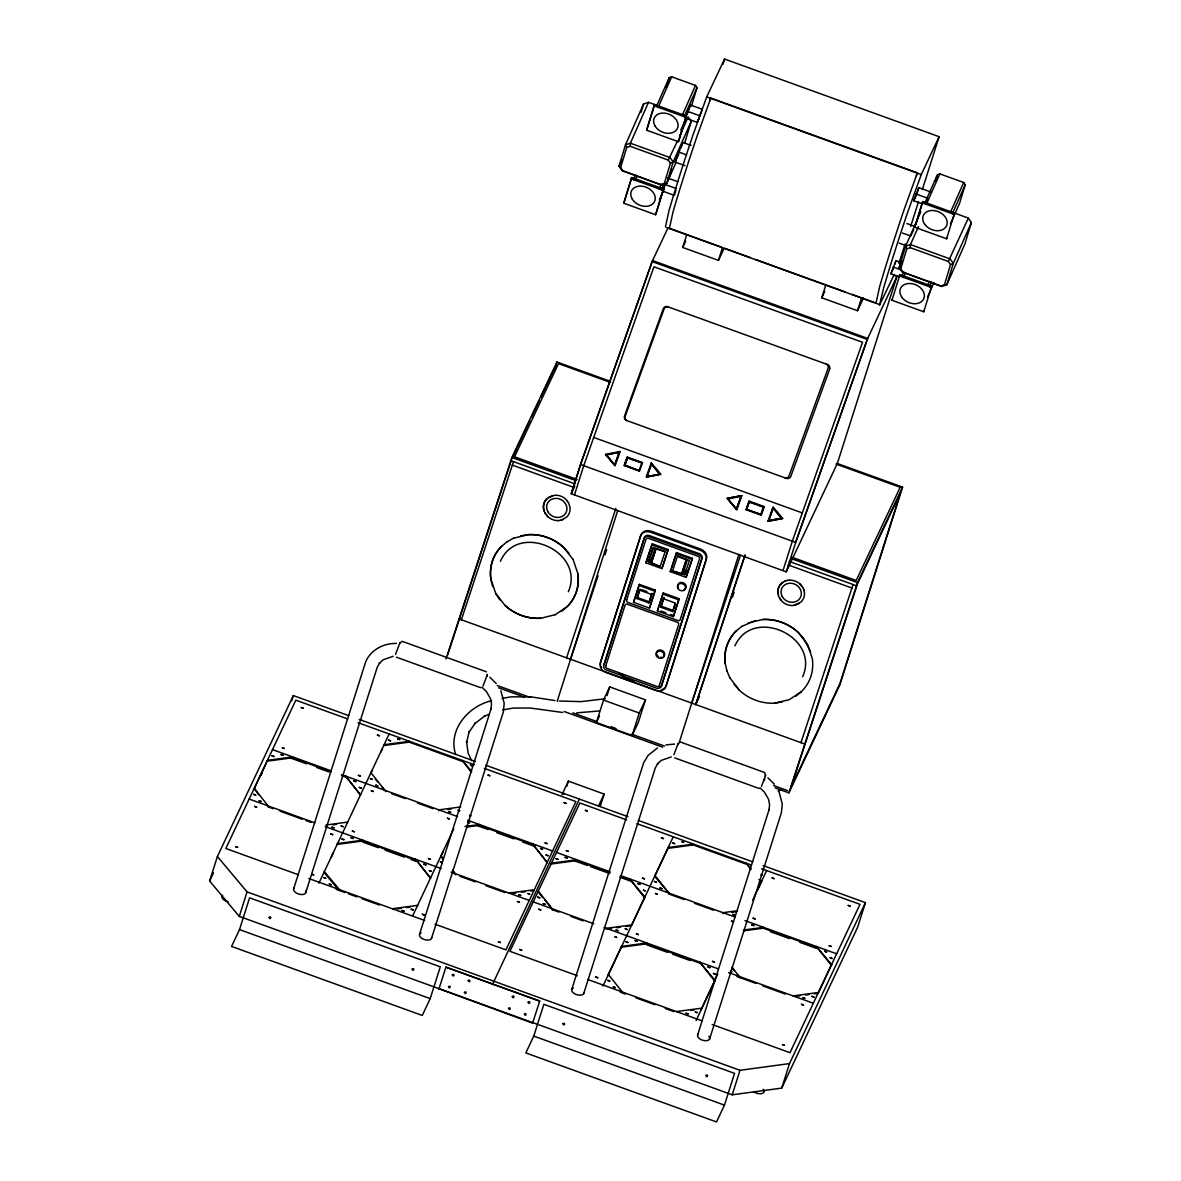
<?xml version="1.0" encoding="UTF-8"?>
<svg xmlns="http://www.w3.org/2000/svg" width="1181" height="1181" viewBox="0 0 1181 1181"><rect width="100%" height="100%" fill="white"/><g stroke="black" fill="none" stroke-linecap="round" stroke-linejoin="round"><path stroke-width="1.5" d="M399.887 643.025L402.249 641.342L486.41 671.812M680.536 742.067L764.697 772.536L765.48 776.404M676.123 162.21L666.704 183.454L661.803 185.077L622.786 170.743L620.63 167.554L626.712 147.448L630.182 146.296L630.388 143.196L648.502 102.334L686.353 115.989L678.411 141.705L646.627 130.205L654.569 104.489L646.627 130.205M947.147 237.484L946.586 238.769L914.803 227.254L922.76 201.552L968.331 218.086L971.373 222.589L964.907 243.965L946.793 284.828L941.892 286.452L902.889 272.117L900.734 268.943L906.816 248.822L910.271 247.67L910.477 244.57L918.449 226.59M395.546 654.363L399.901 642.789M483.073 686.043L487.384 674.41L486.985 676.388M673.908 754.674L678.145 743.454L677.953 744.724M761.45 786.354L765.716 775.194M641.121 112.18L643.601 103.958L648.502 102.334M623.775 203.221L631.732 177.504L663.515 189.004L656.134 213.451L655.573 214.721L623.775 203.221L631.732 177.504M666.202 87.615L669.228 77.606L671.679 76.809L695.506 85.431L697.041 87.674L691.49 106.01M660.873 184.516L664.342 183.38L670.424 163.258L673.155 162.077L691.284 121.215L689.246 118.218M655.573 214.721L663.515 189.004M678.411 141.705L686.353 115.989M669.155 177.357L671.679 169.031M684.818 142.591L691.284 121.215M891.965 300.284L899.922 274.568L931.706 286.068L923.749 311.784L891.965 300.284L892.526 299M922.76 201.552L914.803 227.254M935.396 181.343L936.902 176.338M946.586 238.769L954.543 213.052L953.968 214.322L922.184 202.822M925.254 202.099L937.404 174.67L939.855 173.873L963.696 182.494L965.217 184.738L959.681 203.073L950.38 224.036M940.977 285.891L944.431 284.754L950.513 264.633L953.259 263.452L971.373 222.589M763.162 865.614L865.452 902.638L857.672 927.144L781.733 1088.1L732.22 1094.802L239.3 916.397L209.627 881.026L217.393 856.52L293.331 695.579L348.808 715.656M291.663 700.82L293.331 695.579M269.165 807.228L254.225 788.317L258.639 794.724M239.3 916.397L247.065 891.891L217.393 856.52M239.507 929.595L249.575 897.826L440.292 966.84L430.209 998.624L422.267 1015.453L231.565 946.424L239.507 929.595L430.209 998.624M293.729 888.599L365.534 662.261C370.347 650.022 383.722 642.995 396.506 643.438M305.643 892.91L377.256 667.176L379.839 662.689L379.278 663.382L383.161 659.78L393.199 656.267M318.929 883.137L389.184 733.962M347.332 822.965L347.598 822.109L325.882 825.032M385.847 791.58L370.923 772.669L370.657 773.525L372.325 770.263M446.005 659.013L511.89 457.49L556.93 362.006L610.518 381.404M447.54 655.219L511.786 458.819M554.169 370.76L556.93 362.006M438.697 810.712L438.963 809.856L460.664 806.948M417.365 906.196L417.631 905.355L392.313 908.75M435.627 867.474L435.892 866.633M419.58 934.141L491.193 708.408L491.016 709.279L491.503 704.009L490.484 698.621L486.38 691.52L481.937 687.165M685.807 116.358L690.398 104.976L702.311 109.287L697.189 122.352L685.275 118.041M688.789 110.04L690.398 104.976M685.024 165.635L675.089 162.033L682.766 142.429L691.047 145.425M893.5 275.099L896.97 276.354L837.329 463.483L786.236 571.84L571.205 493.732L580.476 464.502L652.089 261.591L667.988 227.889M571.693 492.698L580.299 465.58M681.157 147.507L682.766 142.429M431.493 938.467L503.298 712.113L504.213 703.374L500.877 690.752M574.468 494.913L583.739 465.683L653.934 266.788L862.529 342.283L792.333 541.178L783.062 570.408M675.96 190.303L674.351 195.382L662.438 191.056L664.578 184.295L676.492 188.62M722.89 64.32L724.573 59.05L939.116 136.701L922.376 189.462M438.845 989.235L445.931 967.15L539.687 1001.089L532.601 1023.174L439.096 988.718M723.658 249.339L718.447 260.381L682.692 247.449L686.545 235.27M557.181 701.352L617.707 510.561M718.447 260.381L722.314 248.217M492.418 984.6L579.399 799.109M604.288 664.135L644.619 537.134A4.266 3.558 25.3 0 1 649.004 535.436L699.624 553.771A4.266 3.558 25.3 0 1 702.149 557.949L661.67 685.526A4.266 3.558 25.3 0 1 660.77 686.604M566.703 786.398L568.386 781.128L604.141 794.075L600.243 806.372M538.034 891.98L538.3 891.138L553.225 910.049M633.533 602.31L639.393 584.359L655.293 590.116L649.919 607.019L649.432 608.067L633.533 602.31L639.393 584.359M645.904 562.806L652.266 543.806L668.151 549.549L662.792 566.452L661.803 568.563L645.904 562.806L652.266 543.806M596.375 722.536L603.506 700.082L609.721 686.914L645.476 699.846L638.36 722.3L632.13 735.483L596.375 722.536L599.49 715.952M636.943 598.59L639.63 590.131L651.543 594.456L652.045 593.393L649.358 601.852L648.871 602.9L636.943 598.59L640.117 589.083M606.975 695.55L609.721 686.914M648.871 602.9L651.543 594.456M649.432 608.067L655.293 590.116M657.374 610.946L663.235 592.995L679.119 598.737L673.76 615.641L673.273 616.689L657.374 610.946L663.235 592.995M671.753 567.81L676.565 552.605L692.465 558.347L686.102 577.361L670.217 571.604L676.565 552.605M660.784 607.211L663.958 597.719L660.784 607.211L672.698 611.522L675.34 603.712M533.768 1036.091L543.851 1004.322L734.552 1073.352L724.47 1105.121L716.527 1121.95L525.825 1052.935L533.768 1036.091L724.47 1105.121M632.13 735.483L639.261 713.029L645.476 699.846M672.698 611.522L675.384 603.078L663.471 598.767M673.273 616.689L679.119 598.737M571.811 989.235L643.601 762.896L648.089 755.441L657.404 747.942M583.724 993.561L655.337 767.812L657.92 763.339L657.359 764.033L661.242 760.416L671.28 756.918M606.074 929.167L606.34 928.325L631.658 924.93M678.927 743.454L738.878 554.42M603.004 985.943L673.259 836.768M863.459 298.084L857.509 310.721L821.755 297.774L825.608 285.61M608.067 975.211L608.333 974.369L623.273 993.28L620.926 990.505M732.471 597.291L734.139 592.035M644.87 896.94L644.605 897.796L629.665 878.885L644.87 896.94L631.776 924.959M857.509 310.721L861.362 298.542M786.236 571.84L795.95 541.739L867.695 338.416L652.576 260.558L580.831 463.882M922.228 203.811L913.725 200.726L918.848 187.646L930.761 191.972M899.391 276.826L890.887 273.741L896.01 260.676L901.118 262.522M916.692 194.407L918.848 187.646M894.932 264.057L896.01 260.676M898.948 263.319L905.089 243.98M910.669 226.383L918.478 201.774M926.17 203.353L927.779 198.275L915.865 193.964M696.111 1020.576L717.797 974.045M701.44 1009.002L701.706 1008.161L676.373 1011.556M697.661 1034.792L769.274 809.044L769.082 809.93L769.584 804.645L768.565 799.271L764.461 792.171L760.018 787.816M709.574 1039.103L781.379 812.764L782.294 804.025L778.958 791.403M775.061 787.845L788.893 792.85L857.539 582.587L902.594 487.118L836.916 463.351M761.568 881.292L761.287 882.148L758.955 879.358M857.436 583.96L900.498 492.698L840.001 683.386L790.99 787.269L857.45 583.916M902.594 487.118L839.898 684.759L788.893 792.85M732.22 1094.802L739.985 1070.296L789.513 1063.594L865.452 902.638M781.733 1088.1L789.513 1063.594M831.601 964.523L831.335 965.379L816.396 946.468L831.601 964.523L818.507 992.557M563.691 794.296L564.016 793.337M648.502 561.654L653.167 547.349L655.16 548.073L650.495 562.363L648.502 561.654L653.004 548.781M650.495 562.363L652.399 557.447M651.233 563.248L656.149 548.442L665.095 551.675L660.179 566.496L651.233 563.248L656.149 548.442M661.803 568.563L668.151 549.549M672.565 570.969L677.481 556.148L686.412 559.395L681.732 573.774L672.565 570.969L681.732 573.774M681.511 574.217L686.412 559.395M682.751 574.04L687.416 559.75L689.394 560.473L684.729 574.763L682.751 574.04L684.655 569.124M684.729 574.763L686.648 569.832M686.102 577.361L692.465 558.347M461.387 619.759L513.499 461.623M566.57 657.817L615.847 508.421M570.541 659.264L598.058 575.782M604.938 554.908L606.665 549.682M691.712 703.123L740.457 555.277M744.96 555.159L695.683 704.555L699.521 696.436M695.801 704.599L745.049 555.159M800.969 742.657L853.081 584.536M764.727 778.87L764.018 780.907M614.651 465.078L619.287 452.249L606.148 454.892L614.651 465.078L619.302 452.22L606.148 454.892M624.262 465.55L627.259 457.032L642.567 462.568L639.526 471.116L624.232 465.58L627.259 457.032M624.719 465.476L627.598 457.697L641.888 462.878L639.024 470.658L624.926 465.24M627.598 457.697L624.897 465.27L639.024 470.658M646.834 476.725L659.987 474.068L646.834 476.725L651.484 463.867L659.958 474.098M647.011 476.534L651.484 463.867M736.398 509.144L741.063 496.286L727.895 498.958L736.398 509.144L741.063 496.286M727.142 498.367L736.767 509.985L741.86 495.607L727.142 498.367L741.83 495.636M746.466 509.542L749.345 501.763L763.649 506.944L760.963 514.517L746.466 509.542L749.345 501.763M760.771 514.724L763.649 506.944M767.96 521.264L773.038 506.9L782.693 518.474L767.99 521.234L782.678 518.503M768.58 520.791L773.245 507.933L781.719 518.164L768.58 520.791L773.245 507.933M896.97 276.354L867.208 339.449L795.595 542.359L580.476 464.502M625.074 416.627L664.15 308.772A3.528 3.499 45.2 0 1 668.092 306.824M829.756 368.841L790.812 476.46A3.632 3.602 45.2 0 1 786.782 478.526L626.225 420.362A3.632 3.602 45.2 0 1 624.439 416.243L663.323 308.595A3.632 3.602 45.2 0 1 667.354 306.529M709.692 100.946L710.814 98.038L917.416 172.81L916.294 175.718M724.573 59.05L706.696 96.916L693.158 134.486A204.416 12.548 -70.1 0 0 669.037 210.543L665.42 227.062M710.682 98.363L697.13 135.918A204.416 12.548 -70.1 0 0 673.008 211.975L669.391 228.494M917.268 173.135L903.731 210.69A204.416 12.548 -70.1 0 0 879.609 286.747L875.992 303.266M939.116 136.701L921.254 174.567L907.702 212.137A204.416 12.548 -70.1 0 0 883.58 288.179L879.505 305.126L893.943 275.07M643.601 103.958L625.487 144.82L619.021 166.196L622.077 170.684L661.803 185.077M621.915 159.656L619.021 166.196L620.63 167.554M657.064 105.035L669.228 77.606M658.083 107.456L671.679 76.809M633.518 179.66L635.658 174.832M635.245 180.472L637.4 175.629M682.633 114.468L695.506 85.431M684.168 116.712L697.041 87.674M680.773 130.205L686.486 117.303M677.363 141.233L668.269 160.085L670.424 163.258M679.533 136.332L688.228 116.712M659.087 189.093L661.227 184.266M661.33 189.728L664.18 183.276M659.367 199.988L664.372 188.709M920.796 211.871L905.591 246.194L899.125 267.57L902.166 272.073L941.892 286.452M926.273 204.52L939.855 173.873M902.018 261.031L899.125 267.57L900.734 268.943M899.922 274.568L899.346 275.837L931.13 287.352L931.706 286.068M902.417 275.114L903.834 271.896M903.435 277.535L905.576 272.693M950.823 211.532L963.696 182.494M952.344 213.776L965.217 184.738M927.986 284.547L929.417 281.314M929.506 286.791L931.647 281.949M927.543 297.051L933.979 282.539M923.749 311.784L924.31 310.5M968.331 218.086L948.358 261.459L950.513 264.633M209.627 881.026L213.54 872.729M253.561 790.015L267.556 760.343M260.676 775.755L262.241 772.448M512.569 457.195L529.782 420.687M531.347 417.365L539.186 400.772M540.75 397.466L554.849 367.586M331.108 857.613L333.441 852.667M380.873 752.135L382.423 748.843M686.013 116.461L688.243 111.737M675.089 162.033L678.809 154.15M663.176 189.477L665.405 184.753M697.189 122.352L699.418 117.628M682.692 247.449L685.674 241.131M571.205 493.732L574.793 486.114M412.568 916.072L453.784 828.737M440.808 856.786L443.141 851.841M445.931 967.15L539.687 1001.089M561.994 794.665L568.386 781.128M670.217 571.604L671.207 569.493M821.755 297.774L824.722 291.456M598.457 806.106L604.141 794.075M913.725 200.726L915.954 195.987M890.887 273.741L893.116 269.017M913.71 229.704L910.728 236.023L902.446 233.026M607.669 976.052L621.664 946.394M655.101 875.52L668.328 847.515M752.622 900.232L766.617 870.559M701.042 1009.844L715.036 980.186M757.803 889.544L761.686 881.306M665.095 551.675L655.927 548.87M660.179 566.496L651.454 562.82M677.481 556.148L686.191 559.824M500.404 561.3C518.031 520.851 585.924 551.793 568.312 591.711M734.936 645.874C752.902 605.617 820.574 637.031 802.608 676.816M780.671 789.661L778.043 790.93M641.888 462.878L627.391 457.933M727.895 498.958L736.575 508.937M544.087 511.063L543.555 508.878A14.128 12.651 27 0 1 546.788 498.869L552.605 495.577M507.18 541.68L501.556 546.36A46.561 41.719 27 0 0 490.897 579.399L492.654 586.603M561.595 611.241L567.175 606.65A46.561 41.719 27 0 0 577.834 573.626L573.095 559.425M784.981 581.096L781.32 583.517A14.128 12.651 27 0 0 777.999 593.512L778.456 595.8M782.973 582.248L781.276 583.621A14.128 12.651 27 0 0 777.939 593.615M725.252 663.855A46.561 41.719 27 0 1 736.235 630.949L741.889 626.314M795.226 605.203L801.072 601.97A14.128 12.651 27 0 0 804.409 591.976M729.961 677.924L739.262 690.132A43.977 39.401 27 0 0 774.736 703.153L789.307 699.669L801.368 691.653A46.561 41.719 27 0 0 812.336 658.747L807.686 644.605L798.326 632.47A43.977 39.401 27 0 0 762.852 619.464L748.282 622.933M795.699 696.288L801.323 691.741M548.471 497.467L554.863 495.238A13.345 11.958 27 0 1 565.655 499.091L567.19 500.906M507.121 541.769L513.573 538.152M555.203 614.77L567.22 606.562A46.561 41.719 27 0 0 577.878 573.538M741.845 626.402L755.382 620.527M799.375 603.343L792.953 605.528A13.345 11.958 27 0 1 782.191 601.587L779.416 597.793M491.547 700.717C468.281 706.164 447.732 729.784 455.63 754.467M489.023 714.313L483.989 716.38L484.874 715.937L474.673 723.702L475.367 722.905L468.842 732.53L469.182 731.511L466.643 742.509L466.539 741.447L468.148 753.286L471.677 760.771M563.116 519.522L558.657 520.673M560.931 520.334L566.747 517.057A14.128 12.651 27 0 0 569.98 507.033L568.519 502.752M513.528 538.241L528.055 534.639A43.977 39.401 27 0 1 563.632 547.349L573.036 559.514M555.247 614.681L540.721 618.283A43.977 39.401 27 0 1 505.143 605.573L495.725 593.423L490.942 579.31A46.561 41.719 27 0 1 501.6 546.272M784.937 581.185L787.122 580.388M768.757 520.585L781.733 518.134M502.146 698.429L511.078 696.849L530.623 696.849M502.707 709.943L513.248 708.054L530.225 708.024L562.776 712.483M605.189 698.753L581.126 701.632L559.322 701.027M665.951 744.901L674.587 744.089M520.555 535.864L528.01 534.727A43.977 39.401 27 0 1 563.588 547.438L568.843 553.121M787.077 580.491L789.395 580.063M774.78 703.049L782.25 701.986M599.358 710.962L576.682 712.866M332.85 824.899L336.467 824.412M447.732 809.487L451.363 809.015M465.019 826.464L479.486 824.53L479.22 825.371L466.554 827.069M508.996 893.087L534.329 889.692M397.466 908.868L401.082 908.381M406.515 907.643L410.132 907.17M512.347 893.456L515.964 892.969M521.397 892.245L525.014 891.758M530.446 891.035L534.063 890.548M737.505 910.728L723.038 912.677L722.772 913.518L726.389 913.031M607.875 928.93L611.492 928.443M616.925 927.72L620.542 927.233M625.974 926.495L629.591 926.022M731.807 912.308L735.423 911.821M743.661 930.008L763.561 927.336L763.295 928.192L743.395 930.849M793.071 995.908L818.403 992.512M690.575 1010.464L694.207 1009.976M796.422 996.262L800.039 995.775M805.472 995.052L809.088 994.564M814.506 993.841L818.123 993.354M469.507 815.126L471.057 815.953L469.536 816.16M730.463 970.974L732.013 971.815L730.493 972.022M664.342 183.38L666.704 183.454L673.155 162.077L670.114 157.575L630.388 143.196L625.487 144.82L626.712 147.448M944.431 284.754L946.793 284.828L953.259 263.452L950.218 258.949L910.477 244.57L905.591 246.194L906.816 248.822M761.11 875.534L762.114 875.151L761.081 874.339M554.937 700.554L531.007 696.879M458.848 811.288L457.933 810.196L459.822 810.727M706.696 96.916L921.254 174.567M687.416 111.28L699.329 115.59M654.008 105.759L685.792 117.273M906.919 223.549L915.186 226.545M678.307 151.891L686.574 154.888M899.228 243.168L905.857 245.559M630.182 146.296L668.269 160.085M910.271 247.67L948.358 261.459M667.56 177.991L677.776 181.682M893.028 266.98L901.546 270.065M631.171 178.789L662.954 190.289M669.479 228.346L721.119 247.05M724.573 248.29L750.393 257.635M755.56 259.51L845.079 291.914M851.973 294.394L874.353 302.498M666.748 227.534L879.963 304.713M652.089 261.591L867.208 339.449M667.354 306.588L827.955 364.708A3.587 3.543 45.2 0 1 829.697 368.826M610.533 382.452L558.495 363.63L514.532 456.811L576.978 479.412M836.015 464.059L900.188 487.281L856.21 580.476L792.038 557.24M593.703 437.442L802.298 512.938M749.138 501.999L763.443 507.166M746.658 509.336L760.977 514.488M511.89 457.49L575.841 480.623M791.875 558.82L857.539 582.587M510.871 460.679L574.822 483.826M789.129 561.388L856.535 585.776M512.274 465.107L572.682 486.971M788.111 564.931L851.973 588.049M651.764 544.854L667.664 550.597M676.078 553.653L691.963 559.395M649.388 559.897L651.366 560.621M683.622 572.298L685.615 573.006M646.893 560.695L650.081 561.846M638.891 585.407L654.791 591.164M662.733 594.043L678.632 599.8M641.829 589.703L646.937 591.548M637.445 597.542L649.358 601.852M661.286 606.163L673.2 610.474M661.05 611.035L665.818 612.762M670.587 614.489L673.76 615.641M619.213 673.465L624.321 675.325M621.988 677.008L633.961 681.348M458.759 618.814L804.423 743.912M603.506 700.082L639.261 713.029M497.201 685.497L529.782 697.292M572.829 712.866L597.069 721.65M610.917 726.655L616.113 728.529M631.687 734.169L664.578 746.082M773.57 785.527L787.417 790.532M498.544 687.77L524.467 697.144M564.223 711.538L662.733 747.189M480.711 687.726L396.476 657.197M758.999 788.45L674.764 757.907M359.216 719.421L475.367 761.465M485.775 765.229L627.938 816.676M638.345 820.441L752.769 861.85M347.686 718.949L295.826 700.171L225.837 848.489L298.453 874.781M358.064 722.698L474.112 764.697M484.284 768.373L575.915 801.545L505.94 949.864L435.051 924.206M626.58 819.88L579.886 802.977L509.912 951.31L577.347 975.713M636.943 823.629L751.426 865.068M761.553 868.729L859.989 904.351L790 1052.684L712.202 1024.518M407.932 741.683L463.262 761.715M692.007 844.504L747.337 864.522M272.486 749.61L331.285 770.883M341.649 774.647L457.534 816.588M467.661 820.249L552.59 850.984M556.561 852.431L610.164 871.829M620.542 875.579L734.848 916.958M744.99 920.619L836.665 953.805M291.249 757.346L331.005 771.739M341.383 775.489L346.564 777.364M391.531 793.632L405.363 798.636M417.454 803.021L433.028 808.66M477.98 824.928L535.037 845.566M575.309 860.152L609.898 872.67M620.276 876.42L630.639 880.185M668.682 893.943L684.242 899.582M694.62 903.332L713.634 910.211M762.04 927.735L817.37 947.767M290.969 758.187L306.529 763.812M316.907 767.576L329.012 771.946M477.715 825.77L488.078 829.52M496.729 832.649L514.015 838.909M522.666 842.038L533.03 845.788M575.044 860.993L587.149 865.378M590.603 866.633L609.632 873.512M619.995 877.262L630.374 881.026M770.425 931.706L789.439 938.6M799.817 942.349L817.104 948.609M249.161 799.05L314.869 822.832M325.247 826.582L441.089 868.507M451.098 872.139L529.265 900.424M533.236 901.871L593.748 923.763M604.126 927.528L718.284 968.833M728.618 972.583L813.34 1003.245M267.91 806.785L273.106 808.66M280.015 811.155L302.498 819.304M305.953 820.544L311.134 822.419M361.283 840.577L418.34 861.229M459.837 876.243L475.397 881.867M485.775 885.632L504.789 892.511M551.985 909.591L558.908 912.101M571.014 916.471L583.104 920.855M643.63 942.763L700.687 963.416M736.988 976.554L756.002 983.433M762.926 985.943L785.409 994.077M362.744 842.038L378.304 847.678M385.213 850.172L404.242 857.066M411.15 859.561L416.347 861.436M646.819 944.859L667.56 952.373M672.757 954.248L690.044 960.507M308.832 878.531L424.673 920.457M587.71 979.462L701.824 1020.768M336.231 889.382L344.867 892.511M348.321 893.766L356.972 896.896M362.154 898.771L379.455 905.03M620.291 992.202L625.487 994.077M635.865 997.827L654.879 1004.721M665.257 1008.471L673.893 1011.6M247.065 891.891L739.985 1070.296M767.916 777.866L774.308 784.125M489.835 677.23L496.227 683.474M547.881 516.82L545.002 513.159L543.6 508.79A14.128 12.651 27 0 1 546.833 498.766M789.336 580.166A13.345 11.958 27 0 1 800.098 584.108L802.932 587.798M800.098 584.108L801.678 585.85M734.11 684.33L739.306 690.044M751.042 868.788L746.362 863.237L750.776 869.629M654.997 875.49L669.922 894.401L655.898 877.719M732.043 967.062L739.97 977.632L737.623 974.842M731.777 967.903L734.124 970.679M714.904 980.186L699.713 962.116L714.638 981.027M471.647 771.533L462.288 760.416L471.381 772.374M539.2 893.367L542.714 897.545M545.046 900.321L549.726 905.871M443.303 858.69L440.956 855.9L443.023 859.532M452.648 869.807L455.896 874.811L452.382 870.648M375.337 779.076L377.669 781.852M382.349 787.417L384.681 790.192M324.273 871.563L339.464 889.618M323.993 872.405L339.198 890.459M773.038 508.17L781.527 518.37M651.277 464.103L659.78 474.304M606.355 454.655L614.829 464.886M567.249 500.818L568.474 502.855M545.061 513.071L547.925 516.717A13.345 11.958 27 0 0 558.716 520.585M495.68 593.512L499.888 599.889M780.611 599.845L778.515 595.696M802.991 587.695L803.833 589.895M810.609 651.617L803.493 638.271L798.282 632.558A43.977 39.401 27 0 0 762.808 619.553M726.994 670.985L729.917 678.012M803.892 589.791L804.35 592.08M726.935 671.074L725.296 663.766A46.561 41.719 27 0 1 736.28 630.861M305.599 891.05A6.348 3.469 17.6 0 1 298.985 894.165A6.348 3.469 17.6 0 1 294.32 887.861M431.685 937.566A6.348 3.469 17.6 0 1 423.285 939.146A6.348 3.469 17.6 0 1 421.115 932.857M228.11 901.767A6.348 3.469 17.6 0 1 222.633 895.257M708.88 1036.239A6.348 3.469 17.6 0 1 703.728 1040.55A6.348 3.469 17.6 0 1 698.251 1034.054M583.901 992.66A6.348 3.469 17.6 0 1 575.516 994.24A6.348 3.469 17.6 0 1 573.346 987.951M763.221 1089.251A6.348 3.469 17.6 0 1 761.775 1093.591A6.348 3.469 17.6 0 1 753.685 1091.613M661.493 689.748A8.503 7.116 25.3 0 0 666.32 685.482L706.518 558.79A8.503 7.101 25.3 0 0 700.687 549.106L651.1 531.17A8.503 7.101 25.3 0 0 640.958 535.067L600.775 661.759A8.503 7.116 25.3 0 0 600.553 664.578M601.587 667.413A8.503 7.116 25.3 0 1 601.114 666.497M660.371 686.87A4.266 3.558 25.3 0 1 659.426 687.239M657.005 655.042A4.237 3.543 25.3 0 1 658.216 650.391A4.237 3.543 25.3 0 1 663.722 651.72A4.237 3.543 25.3 0 1 663.471 656.606M661.626 657.315A4.237 3.543 25.3 0 1 660.563 657.3M658.496 656.562A4.237 3.543 25.3 0 1 657.655 655.868M678.44 587.444A4.237 3.543 25.3 0 1 679.961 582.676A4.237 3.543 25.3 0 1 685.571 584.698A4.237 3.543 25.3 0 1 684.065 589.481M540.765 618.194A43.977 39.401 27 0 1 505.188 605.484M626.904 420.672A3.528 3.499 45.2 0 1 625.103 416.642M785.114 477.936A3.528 3.499 45.2 0 0 789.026 475.958L828.132 368.132A3.484 3.44 45.2 0 0 826.36 364.102M269.135 917.386C270.331 921.062 272.25 915.275 269.135 917.386M412.154 969.143C413.365 972.834 415.284 967.047 412.154 969.143M448.544 986.607C449.74 990.283 451.659 984.496 448.544 986.607M452.293 974.783C453.504 978.458 455.423 972.672 452.293 974.783M464.428 992.365C465.639 996.041 467.558 990.254 464.428 992.365M468.193 980.525C469.388 984.216 471.308 978.414 468.193 980.525M508.524 1008.323C509.734 1011.999 511.653 1006.212 508.524 1008.323M512.274 996.484C513.484 1000.174 515.403 994.372 512.274 996.484M524.423 1014.066C525.619 1017.756 527.538 1011.969 524.423 1014.066M528.173 1002.241C529.383 1005.917 531.302 1000.13 528.173 1002.241M562.879 1023.691C564.09 1027.381 566.009 1021.595 562.879 1023.691M705.913 1075.463C707.109 1079.154 709.028 1073.352 705.913 1075.463M235.654 846.688L237.647 847.397L235.654 846.688M253.694 794.326L255.686 795.034L253.694 794.326M254.653 806.402L256.646 807.125L254.653 806.402M259.185 800.851L261.178 801.559L259.185 800.851M271.896 755.766L273.874 756.49L271.896 755.766M282.303 747.809L284.296 748.518L282.407 747.676M281.034 754.541L283.027 755.264L281.034 754.541M301.317 707.522L303.296 708.246L301.317 707.522M311.725 874.22L313.703 874.929L311.725 874.22M330.724 833.934L332.717 834.657L330.724 833.934M331.994 827.202L333.987 827.911L331.994 827.202M323.742 877.557L325.72 878.265L323.742 877.557M329.233 884.082L331.211 884.805L329.233 884.082M341.147 825.977L343.14 826.685L341.147 825.977M341.929 838.997L343.907 839.721L341.929 838.997M353.842 780.892L355.835 781.615L353.842 780.892M358.374 775.327L360.367 776.05L358.374 775.327M359.334 787.417L361.327 788.14L359.334 787.417M351.082 837.772L353.06 838.495L351.082 837.772M352.351 831.04L354.33 831.749L352.351 831.04M377.389 735.054L379.367 735.778L377.389 735.054M370.391 778.678L372.384 779.386L370.391 778.678M371.351 790.753L373.344 791.477L371.351 790.753M375.883 785.203L377.876 785.911L375.883 785.203M388.579 740.118L390.571 740.841L388.579 740.118M397.731 738.893L399.724 739.601L397.731 738.893M402.042 910.433L404.02 911.156L402.042 910.433M411.18 909.208L413.173 909.916L411.18 909.208M423.89 864.123L425.869 864.846L423.89 864.123M428.423 858.572L430.401 859.281L428.423 858.572M429.382 870.648L431.36 871.371L429.382 870.648M422.385 914.271L424.378 914.995L422.385 914.271M447.422 818.285L449.415 819.009L447.525 818.167M448.691 811.554L450.67 812.262L448.691 811.554M440.424 861.909L442.417 862.617L440.424 861.909M470.54 765.244L472.518 765.952L470.54 765.244M467.779 822.124L469.758 822.847L467.868 822.006M488.048 775.105L490.026 775.828L488.137 774.972M498.456 941.803L500.449 942.512L498.456 941.803M518.725 894.785L520.718 895.493L518.725 894.785M517.455 901.516L519.448 902.24L517.455 901.516M527.877 893.559L529.87 894.268L527.981 893.427M519.729 949.494L521.707 950.218L519.729 949.494M540.573 848.475L542.566 849.198L540.573 848.475M545.105 842.924L547.098 843.633L545.105 842.924M546.065 855L548.058 855.723L546.065 855M537.768 897.132L539.761 897.855L537.768 897.132M538.728 909.222L540.721 909.931L538.728 909.222M543.26 903.657L545.253 904.38L543.26 903.657M564.119 802.637L566.098 803.36L564.119 802.637M555.956 858.572L557.949 859.296L555.956 858.572M566.378 850.615L568.371 851.339L566.378 850.615M565.109 857.347L567.101 858.07L565.109 857.347M585.392 810.328L587.37 811.052L585.392 810.328M595.8 977.027L597.778 977.75L595.8 977.027M614.799 936.754L616.792 937.463L614.902 936.622M616.069 930.008L618.062 930.731L616.069 930.008M607.816 980.363L609.795 981.086L607.816 980.363M613.308 986.888L615.286 987.611L613.308 986.888M625.221 928.783L627.2 929.506L625.221 928.783M626.004 941.818L627.982 942.527L626.004 941.818M637.917 883.698L639.91 884.421L637.917 883.698M642.449 878.147L644.442 878.871L642.449 878.147M643.409 890.223L645.402 890.946L643.512 890.105M635.157 940.593L637.135 941.301L635.157 940.593M636.411 933.846L638.404 934.57L636.411 933.846M661.449 837.86L663.442 838.584L661.449 837.86M654.466 881.484L656.444 882.207L654.466 881.484M655.425 893.559L657.404 894.283L655.529 893.441M659.958 888.009L661.936 888.732L659.958 888.009M672.653 842.924L674.646 843.647L672.653 842.924M681.806 841.699L683.799 842.422L681.909 841.581M686.102 1013.239L688.095 1013.962L686.102 1013.239M695.255 1012.014L697.248 1012.737L695.358 1011.896M707.95 966.929L709.943 967.652L707.95 966.929M712.483 961.378L714.475 962.102L712.483 961.378M713.442 973.469L715.435 974.177L713.442 973.469M731.497 921.091L733.475 921.815L731.497 921.091M732.766 914.36L734.744 915.083L732.766 914.36M751.839 924.93L753.832 925.653L751.839 924.93M753.109 918.198L755.102 918.921L753.109 918.198M772.123 877.911L774.101 878.634L772.123 877.911M782.531 1044.609L784.509 1045.333L782.531 1044.609M802.8 997.591L804.792 998.314L802.8 997.591M801.53 1004.337L803.523 1005.046L801.53 1004.337M811.952 996.365L813.945 997.089L811.952 996.365M824.648 951.281L826.641 952.004L824.648 951.281M829.18 945.73L831.173 946.453L829.18 945.73M830.14 957.806L832.133 958.529L830.14 957.806M848.194 905.443L850.172 906.167L848.194 905.443M603.786 665.183L603.653 665.759A4.266 3.558 25.3 0 0 606.163 669.937L656.798 688.272A4.266 3.558 25.3 0 0 661.183 686.574L701.647 558.997A4.266 3.558 25.3 0 0 699.137 554.819L648.502 536.499A4.266 3.558 25.3 0 0 644.132 538.182L603.786 665.183M605.809 665.789L605.705 666.246A2.141 1.786 25.3 0 0 606.96 668.357L657.079 686.501A2.141 1.786 25.3 0 0 659.278 685.644L678.691 624.424A2.141 1.786 25.3 0 0 677.436 622.313L627.318 604.185A2.141 1.786 25.3 0 0 625.118 605.026L605.809 665.789M626.712 599.874L626.609 600.332A2.141 1.786 25.3 0 0 627.864 602.443L677.983 620.586A2.141 1.786 25.3 0 0 680.182 619.73L699.61 558.51A2.141 1.786 25.3 0 0 698.34 556.399L648.221 538.27A2.141 1.786 25.3 0 0 646.037 539.112L626.712 599.874M267.423 760.343L267.157 761.184L292.489 757.789L292.755 756.947L267.423 760.343M345.59 776.065L360.53 794.975L345.59 776.065M337.471 843.574L337.205 844.415L362.523 841.02L362.788 840.178L337.471 843.574M384.12 744.694L383.855 745.536L409.187 742.14L409.453 741.299L384.12 744.694M415.638 859.296L430.563 878.206L415.638 859.296M532.321 843.647L547.261 862.558L532.321 843.647M640.471 536.115L600.273 662.807A8.503 7.116 25.3 0 0 606.104 672.491L655.691 690.442A8.503 7.116 25.3 0 0 665.833 686.53L706.017 559.838A8.503 7.101 25.3 0 0 700.2 550.169L650.598 532.218A8.503 7.101 25.3 0 0 640.471 536.115M551.497 863.149L551.232 864.005L576.564 860.609L576.83 859.753L551.497 863.149M621.546 946.394L621.265 947.236L646.598 943.84L646.863 942.984L621.546 946.394M668.195 847.5L667.929 848.357L693.247 844.946L693.513 844.105L668.195 847.5M620.114 451.555L615.021 465.919L605.395 454.301L620.114 451.555M651.292 462.834L646.214 477.198L660.947 474.408L651.292 462.834M749.02 501.098L745.979 509.646L761.287 515.182L764.314 506.634L749.02 501.098M656.503 656.09A4.237 3.543 25.3 0 0 663.633 656.976A4.237 3.543 25.3 0 0 660.076 651.085A4.237 3.543 25.3 0 0 656.503 656.09M677.938 588.507A4.237 3.543 25.3 0 0 685.069 589.393A4.237 3.543 25.3 0 0 681.511 583.488A4.237 3.543 25.3 0 0 677.938 588.507M547.881 511.772A10.393 9.315 27 0 0 565.507 513.528A10.393 9.315 27 0 0 556.974 498.426A10.393 9.315 27 0 0 547.881 511.772M655.204 126.249A12.696 9.537 23.9 0 0 676.403 130.043A12.696 9.537 23.9 0 0 665.922 113.317A12.696 9.537 23.9 0 0 655.204 126.249M632.366 199.264A12.696 9.537 23.9 0 0 653.565 203.058A12.696 9.537 23.9 0 0 643.084 186.332A12.696 9.537 23.9 0 0 632.366 199.264M924.841 224.405A12.696 9.537 23.9 0 0 945.981 226.826A12.696 9.537 23.9 0 0 934.082 210.572A12.696 9.537 23.9 0 0 924.841 224.405M902.004 297.42A12.696 9.537 23.9 0 0 923.143 299.856A12.696 9.537 23.9 0 0 911.245 283.588A12.696 9.537 23.9 0 0 902.004 297.42M782.25 596.538A10.393 9.315 27 0 0 799.877 598.442A10.393 9.315 27 0 0 791.462 583.266A10.393 9.315 27 0 0 782.25 596.538"/></g></svg>
